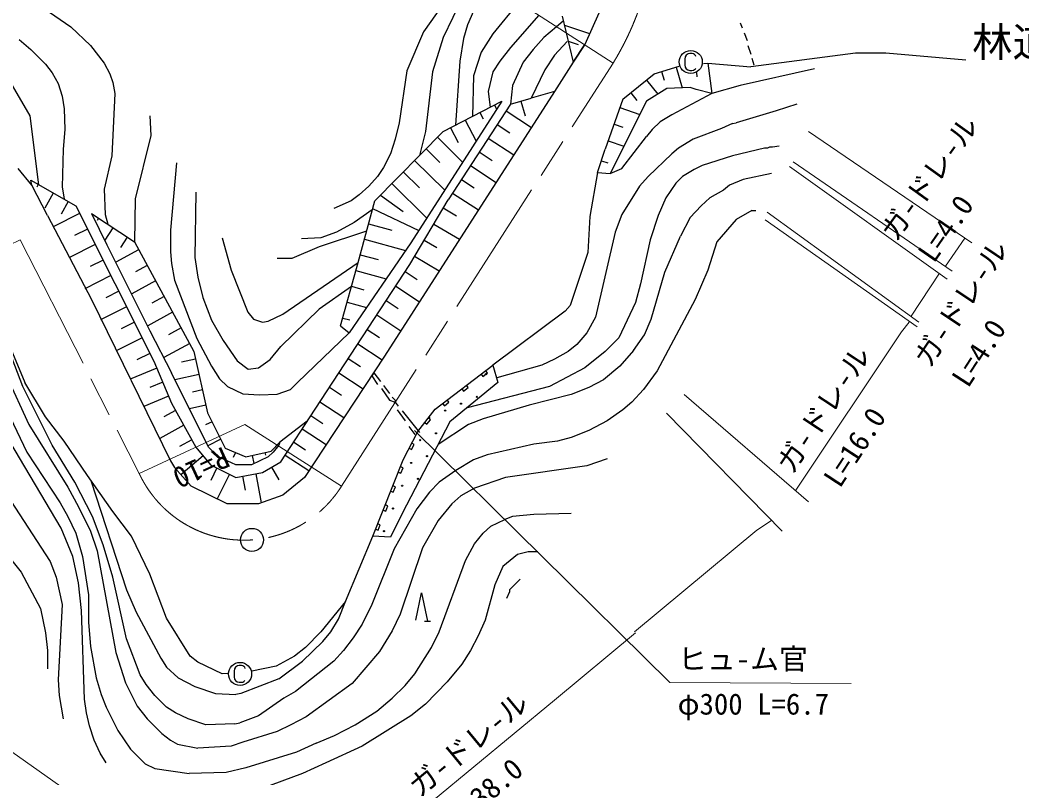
# Model space of a CAD drawing. Units: millimetres, scale not verified. Extents: x 40000 to 680000, y 20000 to 380000.
# Drawn here: x 215579 to 302396, y 245257 to 310916 of the extents above; entities that cross this region are included whole.
import ezdxf
from ezdxf.enums import TextEntityAlignment as Align

# ---------------------------------------------------------------- set-up
doc = ezdxf.new("R2010")
doc.units = ezdxf.units.MM
doc.header["$LTSCALE"] = 1000
doc.linetypes.add('CHAIN', pattern=[18.5, 12, -1.5, 3.5, -1.5])
for name, color, linetype, lineweight in [('M-BGD', 7, 'Continuous', 25), ('M-BMK', 2, 'CHAIN', 13), ('M-BMK-SRVR', 3, 'Continuous', 25), ('M-STR-HTXT', 7, 'Continuous', 13)]:
    doc.layers.add(name, color=color, linetype=linetype, lineweight=lineweight)
doc.layers.add('M-BGD-HTXT', color=7, linetype='Continuous')
doc.styles.add('ＭＳ ゴシック', font='')
doc.styles.get('ＭＳ ゴシック').set_extended_font_data('MS Gothic')

# ---------------------------------------------------------------- blocks, each defined once
blk = doc.blocks.new('BUHIN42')
at = {"layer": 'M-BGD'}
blk.add_lwpolyline([(123, 218), (-95, 341), (-341, -95), (-123, -218)], dxfattribs=at)
blk = doc.blocks.new('BUHIN45')
at = {"layer": 'M-BGD'}
blk.add_lwpolyline([(217, 123), (94, 341), (-341, 94), (-217, -123)], dxfattribs=at)
blk = doc.blocks.new('BUHIN49')
at = {"color": 7, "linetype": 'Continuous', "lineweight": 25}
blk.add_lwpolyline([(55, -645), (152, -680), (251, -675), (355, -642), (455, -577), (586, -433), (669, -298), (695, -106), (656, 59), (535, 223), (173, 553), (-9, 665), (-152, 694), (-328, 657), (-478, 551), (-607, 411), (-693, 294), (-710, 208), (-710, 112), (-678, 43)], dxfattribs=at)
blk.add_circle((0, 0), 1000, dxfattribs=at)

msp = doc.modelspace()

# ---------------------------------------------------------------- linework, layer by layer
at = {"layer": 'M-BGD'}
for p, q in [((267987, 316589), (264516, 308800)), ((254949, 314980), (252239, 309392)), ((253001, 313372), (250546, 309900)), ((254864, 311678), (254356, 310493)), ((258759, 312440), (256557, 309731)), ((218119, 311594), (219981, 310324)), ((260537, 311340), (258081, 308546)), ((262653, 310832), (262061, 310324)), ((262569, 311255), (263500, 307276)), ((219981, 310324), (221675, 308715)), ((254356, 310493), (254017, 309308)), ((262061, 310324), (260960, 309392)), ((262754, 310463), (264937, 309745)), ((277978, 310662), (278147, 310239)), ((215494, 309223), (216510, 308376)), ((250546, 309900), (249107, 306514)), ((252239, 309392), (251308, 306429)), ((254017, 309308), (253679, 307360)), ((256557, 309731), (255541, 308122)), ((260960, 309392), (260029, 308376)), ((263075, 309092), (263933, 308810)), ((278317, 309816), (278571, 309138)), ((216510, 308376), (217780, 307106)), ((221675, 308715), (222860, 307191)), ((258081, 308546), (257150, 307360)), ((260029, 308376), (259182, 307276)), ((262992, 309054), (261891, 307868)), ((263500, 307276), (264516, 308800)), ((264516, 308800), (263500, 307276)), ((278655, 308715), (278909, 307953)), ((253679, 307360), (253309, 301816)), ((255541, 308122), (254864, 306090)), ((257150, 307360), (256557, 306429)), ((261891, 307868), (261045, 306598)), ((287969, 308038), (278909, 306852)), ((278994, 307614), (279163, 307022)), ((290593, 308038), (287969, 308038)), ((297547, 307445), (290593, 308038)), ((217780, 307106), (218373, 306344)), ((222860, 307191), (223368, 306260)), ((249107, 306514), (248429, 302026)), ((259182, 307276), (258251, 305244)), ((261045, 306598), (259859, 304143)), ((263500, 307276), (261891, 304736)), ((270527, 306260), (272685, 306907)), ((272432, 306831), (272967, 305045)), ((274789, 307159), (275184, 307191)), ((275184, 307191), (275523, 304566)), ((275184, 307191), (278909, 306852)), ((284413, 306683), (277978, 305244)), ((218373, 306344), (218881, 305413)), ((223368, 306260), (223622, 305498)), ((251308, 306429), (250715, 301264)), ((254864, 306090), (254773, 302573)), ((256557, 306429), (256134, 304736)), ((267818, 304058), (270527, 306260)), ((269849, 305709), (270834, 304498)), ((271162, 306450), (271383, 305713)), ((274184, 306374), (274214, 305988)), ((214901, 305244), (216425, 302619)), ((218881, 305413), (219219, 304312)), ((223622, 305498), (223791, 304566)), ((261891, 304736), (247159, 281791)), ((256134, 304736), (256303, 303381)), ((258251, 305244), (258081, 303635)), ((261891, 304736), (259859, 304143)), ((271628, 304990), (269850, 303889)), ((271628, 304990), (269850, 303889)), ((273660, 305074), (271628, 304990)), ((274168, 304905), (273660, 305074)), ((275523, 304566), (274168, 304905)), ((277978, 305244), (275523, 304566)), ((219219, 304312), (219389, 303212)), ((223791, 304566), (223537, 299148)), ((257319, 303889), (249445, 291612)), ((252239, 301264), (257319, 303889)), ((258081, 303635), (259859, 304143)), ((258970, 303889), (259336, 302607)), ((267818, 304058), (266294, 299740)), ((269850, 303889), (266717, 297624)), ((268495, 304608), (269026, 303955)), ((275523, 304566), (272051, 302704)), ((219389, 303212), (219473, 301434)), ((258081, 303635), (252663, 295338)), ((256684, 303560), (256873, 303194)), ((257694, 303042), (259885, 301611)), ((267564, 303338), (269273, 302735)), ((281111, 303042), (277639, 302026)), ((282889, 303635), (281111, 303042)), ((216425, 302619), (217193, 296645)), ((226839, 302619), (226924, 300926)), ((254144, 302248), (255091, 300415)), ((255414, 302904), (255698, 302354)), ((272051, 302704), (271035, 302111)), ((219473, 301434), (219304, 299740)), ((246313, 295253), (252239, 301264)), ((248429, 302026), (248091, 300587)), ((250715, 301264), (250197, 299192)), ((252874, 301592), (253537, 300309)), ((256920, 301857), (258020, 301138)), ((267056, 301899), (267820, 301629)), ((270358, 301434), (269850, 300841)), ((271035, 302111), (270358, 301434)), ((276369, 301518), (273914, 300587)), ((277301, 301942), (276369, 301518)), ((277301, 301942), (277639, 302026)), ((226924, 300926), (225569, 295422)), ((248091, 300587), (247667, 299317)), ((251745, 300763), (253931, 298607)), ((256146, 300671), (258355, 299229)), ((266548, 300459), (267897, 299983)), ((267733, 298047), (269850, 300841)), ((273914, 300587), (272644, 299825)), ((219304, 299740), (219219, 296438)), ((250757, 299761), (251956, 298579)), ((265617, 297708), (266294, 299740)), ((272644, 299825), (272051, 299317)), ((280095, 299825), (277301, 299148)), ((280349, 299825), (280095, 299825)), ((280518, 299910), (280349, 299825)), ((280772, 299910), (280518, 299910)), ((281365, 299994), (280772, 299910)), ((223537, 299148), (222860, 296269)), ((247667, 299317), (247075, 298132)), ((249769, 298759), (252379, 296186)), ((255372, 299486), (256481, 298762)), ((265955, 298724), (266517, 298536)), ((272051, 299317), (270019, 297370)), ((277301, 299148), (274676, 298301)), ((216595, 296608), (215409, 298047)), ((229125, 298555), (228617, 292713)), ((247075, 298132), (246567, 297370)), ((254598, 298301), (256825, 296846)), ((266717, 297624), (267733, 298047)), ((273999, 297962), (272983, 297370)), ((274676, 298301), (273999, 297962)), ((216510, 297031), (220405, 294830)), ((216595, 296608), (216510, 297031)), ((246567, 297370), (245805, 296523)), ((248782, 297757), (250192, 296367)), ((253824, 297115), (254942, 296385)), ((265617, 297708), (264939, 293898)), ((265617, 297708), (266717, 297624)), ((270019, 297370), (269257, 296523)), ((272983, 297370), (272390, 296777)), ((278232, 297116), (277047, 296608)), ((280687, 297624), (278232, 297116)), ((217949, 293983), (216595, 296608)), ((217159, 296664), (217035, 296445)), ((219219, 296438), (219389, 295422)), ((222860, 296269), (222945, 294068)), ((245805, 296523), (244958, 295761)), ((247794, 296755), (250826, 293766)), ((269257, 296523), (267733, 294068)), ((272390, 296777), (271543, 295507)), ((276539, 296184), (275353, 295507)), ((277047, 296608), (276539, 296184)), ((218457, 295930), (217716, 294618)), ((219755, 295196), (219138, 294103)), ((225569, 295422), (225485, 291697)), ((230819, 296015), (230734, 290342)), ((244281, 295253), (242757, 294576)), ((244958, 295761), (244281, 295253)), ((244873, 289919), (246313, 295253)), ((246806, 295753), (248769, 294344)), ((249361, 289750), (252663, 295338)), ((253050, 295930), (255295, 294464)), ((271543, 295507), (270866, 293983)), ((275353, 295507), (274591, 294830)), ((220405, 294830), (227178, 281368)), ((246099, 294461), (244535, 293390)), ((246133, 294586), (250129, 292678)), ((252250, 294639), (253395, 293963)), ((274591, 294830), (273660, 293814)), ((278994, 294406), (277639, 293644)), ((278994, 294406), (279333, 294406)), ((217949, 293983), (221759, 286702)), ((220743, 294156), (218509, 293032)), ((221759, 294152), (225485, 291697)), ((221759, 294152), (223114, 291443)), ((222380, 293742), (222262, 293564)), ((222945, 294068), (223199, 293221)), ((264939, 293898), (264770, 290766)), ((267733, 294068), (267141, 292544)), ((270866, 293983), (270189, 291866)), ((273660, 293814), (272813, 292205)), ((277639, 293644), (275946, 291697)), ((221421, 292810), (220302, 292247)), ((223622, 292924), (222915, 291852)), ((228617, 292713), (228617, 290850)), ((245601, 292617), (241487, 291274)), ((244535, 293390), (243011, 292544)), ((245773, 293252), (247786, 292709)), ((251424, 293242), (253662, 291920)), ((224864, 292106), (224275, 291213)), ((233105, 292036), (233867, 289242)), ((241656, 292036), (239963, 291951)), ((243011, 292544), (241656, 292036)), ((245413, 291919), (248993, 290952)), ((250599, 291845), (251692, 291199)), ((267141, 292544), (265447, 285178)), ((270189, 291866), (269342, 288056)), ((271459, 289072), (272813, 292205)), ((222098, 291464), (219857, 290336)), ((223114, 291443), (224384, 288903)), ((225853, 291019), (223876, 289942)), ((225485, 291697), (230649, 282214)), ((228617, 290850), (228702, 289834)), ((241487, 291274), (239116, 290258)), ((249445, 291612), (244111, 283823)), ((249445, 291612), (244111, 283823)), ((275946, 291697), (275184, 289242)), ((222775, 290118), (221653, 289553)), ((230734, 290342), (230988, 288649)), ((239116, 290258), (237846, 290258)), ((245053, 290585), (246609, 290165)), ((249773, 290448), (251908, 289187)), ((264770, 290766), (263246, 286194)), ((226591, 289664), (225581, 289114)), ((228702, 289834), (228956, 288395)), ((233867, 289242), (235306, 285601)), ((238354, 285432), (244873, 289919)), ((241148, 277219), (249361, 289750)), ((243349, 284416), (244873, 289919)), ((244682, 289231), (247315, 288502)), ((248950, 289123), (249976, 288450)), ((275184, 289242), (274083, 286702)), ((223452, 288772), (221205, 287641)), ((224384, 288903), (226839, 283992)), ((227329, 288310), (225264, 287185)), ((228956, 288395), (230903, 283315)), ((230988, 288649), (231411, 286871)), ((270273, 285008), (271459, 289072)), ((224130, 287425), (223004, 286859)), ((244297, 287838), (241487, 285855)), ((244301, 287855), (245382, 287556)), ((248129, 287870), (250193, 286517)), ((269342, 288056), (268919, 286448)), ((221759, 286702), (228617, 272732)), ((228067, 286955), (227012, 286381)), ((231411, 286871), (232173, 284924)), ((247307, 286617), (248346, 285936)), ((274083, 286702), (270781, 280521)), ((224807, 286079), (222552, 284945)), ((241487, 285855), (238185, 282638)), ((243920, 286479), (245610, 286011)), ((262823, 285686), (256557, 281029)), ((263246, 286194), (262823, 285686)), ((268919, 286448), (267479, 283400)), ((228804, 285600), (226651, 284428)), ((232173, 284924), (233189, 283146)), ((235306, 285601), (235814, 285008)), ((235814, 285008), (236576, 284754)), ((236576, 284754), (237084, 284839)), ((237084, 284839), (238354, 285432)), ((243539, 285103), (244148, 284935)), ((246486, 285364), (248574, 283995)), ((265447, 285178), (264685, 283823)), ((269681, 283654), (270273, 285008)), ((215833, 279166), (213885, 284246)), ((214055, 284162), (216002, 279505)), ((225484, 284733), (224355, 284165)), ((226839, 283992), (228702, 280352)), ((229542, 284246), (228443, 283647)), ((243349, 284416), (244111, 283823)), ((245665, 284111), (246715, 283422)), ((226162, 283387), (223900, 282249)), ((230903, 283315), (232173, 280944)), ((233189, 283146), (234395, 281385)), ((244111, 283823), (239624, 279505)), ((264685, 283823), (263839, 282807)), ((267479, 283400), (266294, 282214)), ((268749, 282299), (269681, 283654)), ((230280, 282891), (228038, 281670)), ((230649, 282214), (231835, 276880)), ((237263, 281515), (238185, 282638)), ((244843, 282857), (246951, 281476)), ((245297, 282553), (245212, 282638)), ((263077, 282214), (261891, 281537)), ((263839, 282807), (263077, 282214)), ((266294, 282214), (264516, 280775)), ((268749, 282299), (267564, 280944)), ((226839, 282041), (225707, 281471)), ((227178, 281368), (228702, 277727)), ((230797, 281547), (229584, 281277)), ((234395, 281385), (235351, 280672)), ((236242, 280786), (237263, 281515)), ((247159, 281791), (240217, 271292)), ((244022, 281604), (245073, 280915)), ((261891, 281537), (260791, 281029)), ((227432, 280761), (225127, 279796)), ((232173, 280944), (232851, 279844)), ((235351, 280672), (236242, 280786)), ((251562, 277219), (256557, 281029)), ((256557, 281029), (256981, 279505)), ((260791, 281029), (256896, 279928)), ((264516, 280775), (261468, 279166)), ((267564, 280944), (266125, 279759)), ((270781, 280521), (269596, 278912)), ((214393, 280098), (216341, 275864)), ((231919, 273917), (228702, 280352)), ((231093, 280213), (229003, 279749)), ((232851, 279844), (233552, 279165)), ((243201, 280351), (245298, 278977)), ((246228, 280352), (246059, 280098)), ((246059, 280098), (246567, 279336)), ((246228, 280352), (246821, 279590)), ((266125, 279759), (264855, 279082)), ((218373, 274086), (215833, 279166)), ((217780, 276542), (216002, 279505)), ((227940, 279547), (226828, 279082)), ((231390, 278880), (230511, 278684)), ((233552, 279165), (234881, 278534)), ((237846, 278501), (239029, 278922)), ((239029, 278922), (239624, 279505)), ((242380, 279098), (243426, 278413)), ((246905, 278997), (247583, 277981)), ((247075, 279251), (247583, 278574)), ((256981, 279505), (252832, 276118)), ((261468, 279166), (254311, 277325)), ((264855, 279082), (263331, 278489)), ((269596, 278912), (268580, 277812)), ((228448, 278333), (226306, 277437)), ((234881, 278534), (236323, 278453)), ((236323, 278453), (237846, 278501)), ((241558, 277845), (243645, 276477)), ((247583, 277981), (248091, 277812)), ((247837, 278235), (248091, 277981)), ((248091, 277981), (248091, 277812)), ((263331, 278489), (259690, 277558)), ((214139, 277727), (216171, 273494)), ((229054, 277092), (228047, 276532)), ((228702, 277727), (230819, 273917)), ((228702, 277727), (230819, 273917)), ((231686, 277546), (230262, 277230)), ((238185, 272647), (241148, 277219)), ((248091, 277812), (248345, 277473)), ((248260, 277134), (248937, 276203)), ((248683, 277050), (250207, 275187)), ((250038, 275272), (251562, 277219)), ((259690, 277558), (255711, 276372)), ((267818, 277134), (266463, 276203)), ((268580, 277812), (267818, 277134)), ((219389, 274425), (217780, 276542)), ((232216, 276118), (231657, 275838)), ((231835, 276880), (233359, 273832)), ((240458, 276155), (238100, 274340)), ((240777, 276647), (241820, 275971)), ((252832, 276118), (248683, 268160)), ((255711, 276372), (254441, 275864)), ((266463, 276203), (264855, 275356)), ((216341, 275864), (219727, 270446)), ((229760, 275822), (227689, 274671)), ((240037, 275504), (242112, 274159)), ((248768, 272816), (250038, 275272)), ((249276, 275695), (249784, 275018)), ((254441, 275864), (251799, 274137)), ((264855, 275356), (263331, 274764)), ((219135, 266890), (214224, 275187)), ((221421, 271462), (219389, 274425)), ((230466, 274552), (229403, 273961)), ((232978, 274594), (231860, 274035)), ((239296, 274361), (240328, 273692)), ((262145, 274425), (260113, 274171)), ((263331, 274764), (262145, 274425)), ((216171, 273494), (219050, 269091)), ((220320, 270869), (218373, 274086)), ((230819, 273917), (232089, 272393)), ((232766, 273070), (231919, 273917)), ((233359, 273832), (235137, 273070)), ((235137, 273070), (237338, 273578)), ((237507, 273494), (237084, 273070)), ((237338, 273578), (238100, 274340)), ((238015, 274086), (237507, 273494)), ((237719, 273959), (237761, 273916)), ((238100, 274340), (238015, 274086)), ((260113, 274171), (256049, 273240)), ((228617, 272732), (228956, 272139)), ((231454, 273155), (229502, 271528)), ((234290, 272393), (232766, 273070)), ((234290, 272393), (232766, 273070)), ((234248, 273451), (234061, 273014)), ((237084, 273070), (235645, 272393)), ((237084, 273070), (235645, 272393)), ((235687, 273197), (235850, 272489)), ((236576, 271716), (238185, 272647)), ((236787, 273451), (236842, 273216)), ((238555, 273218), (240610, 271886)), ((246143, 266212), (248768, 272816)), ((254864, 272816), (253340, 271885)), ((256049, 273240), (254864, 272816)), ((266463, 272901), (264685, 272308)), ((213039, 271885), (218203, 264011)), ((230395, 270530), (228956, 272139)), ((228956, 272139), (230395, 270530)), ((232089, 272393), (234290, 271292)), ((232639, 272117), (232100, 271040)), ((235645, 272393), (234290, 272393)), ((235221, 272393), (234290, 272393)), ((235645, 272393), (235221, 272393)), ((237380, 272181), (238010, 271092)), ((253340, 271885), (251901, 270869)), ((264685, 272308), (257658, 271292)), ((223622, 268329), (221421, 271462)), ((221722, 271033), (224807, 261556)), ((233739, 271567), (232667, 269424)), ((234290, 271292), (236576, 271716)), ((234861, 271398), (235083, 270202)), ((236004, 271610), (236471, 269090)), ((240217, 271292), (238354, 269768)), ((257658, 271292), (254949, 270361)), ((219727, 270446), (220659, 268752)), ((221844, 267906), (220320, 270869)), ((233528, 269006), (230395, 270530)), ((251054, 270022), (249953, 268583)), ((251901, 270869), (251054, 270022)), ((254949, 270361), (253763, 269684)), ((238354, 269768), (236237, 269006)), ((238354, 269768), (236237, 269006)), ((253763, 269684), (253001, 269006)), ((219050, 269091), (219727, 267906)), ((220659, 268752), (221675, 266636)), ((225231, 266212), (223622, 268329)), ((236237, 269006), (233528, 269006)), ((236237, 269006), (233528, 269006)), ((249953, 268583), (248006, 265112)), ((253001, 269006), (251816, 267567)), ((219727, 267906), (220405, 266466)), ((222775, 265450), (221844, 267906)), ((248683, 268160), (247667, 266128)), ((251816, 267567), (250461, 265196)), ((256388, 267059), (257573, 267652)), ((258251, 267906), (257573, 267652)), ((260113, 268075), (258251, 267906)), ((263331, 268160), (260113, 268075)), ((220151, 264434), (219135, 266890)), ((221675, 266636), (222267, 264942)), ((255711, 266466), (256388, 267059)), ((212954, 266466), (215663, 263080)), ((220405, 266466), (220997, 264434)), ((226839, 262910), (225231, 266212)), ((243773, 260540), (246143, 266212)), ((247667, 266128), (246143, 266212)), ((254949, 265535), (255711, 266466)), ((222267, 264942), (223876, 256137)), ((223622, 262656), (222775, 265450)), ((248006, 265112), (246059, 260286)), ((250461, 265196), (248514, 259439)), ((254187, 264096), (254949, 265535)), ((259605, 264858), (258674, 264604)), ((260452, 264858), (259605, 264858)), ((218203, 264011), (218711, 262656)), ((220659, 262148), (220151, 264434)), ((220997, 264434), (221505, 261132)), ((251901, 257915), (254187, 264096)), ((258674, 264604), (257404, 263588)), ((215663, 263080), (217357, 259947)), ((257404, 263588), (256727, 261979)), ((218711, 262656), (219219, 260286)), ((224807, 257322), (223622, 262656)), ((228279, 259100), (226839, 262910)), ((258928, 262487), (257997, 261556)), ((220913, 259778), (220659, 262148)), ((224807, 261556), (225654, 259608)), ((256727, 261979), (255880, 258931)), ((257997, 261386), (257743, 260794)), ((257997, 261556), (257997, 261386)), ((221505, 261132), (221505, 258762)), ((243773, 260540), (241656, 257915)), ((243180, 259016), (243773, 260540)), ((249869, 258931), (250377, 261302)), ((250377, 261302), (250885, 258846)), ((217357, 259947), (217780, 257830)), ((219219, 260286), (218881, 253766)), ((221167, 252073), (220913, 259778)), ((225654, 259608), (227771, 255629)), ((246059, 260286), (245212, 258592)), ((221505, 258762), (221675, 256645)), ((230311, 255798), (228279, 259100)), ((242503, 257915), (243180, 259016)), ((248514, 259439), (247837, 258000)), ((250631, 258846), (250885, 258846)), ((250885, 258846), (251139, 258846)), ((255880, 258931), (255287, 257576)), ((241656, 257915), (240301, 256560)), ((241825, 257068), (242503, 257915)), ((245212, 258592), (244450, 257407)), ((247837, 258000), (246736, 256222)), ((251223, 256560), (251901, 257915)), ((217780, 257830), (217949, 256306)), ((225993, 254190), (224807, 257322)), ((240047, 255375), (241825, 257068)), ((244450, 257407), (243603, 256306)), ((255287, 257576), (254610, 256306)), ((217949, 256306), (217949, 254698)), ((221675, 256645), (222183, 253936)), ((223876, 256137), (224723, 253512)), ((240301, 256560), (239370, 255798)), ((243603, 256306), (242757, 255375)), ((246736, 256222), (244365, 253428)), ((249784, 254274), (251223, 256560)), ((254610, 256306), (253848, 255121)), ((227771, 255629), (228279, 254867)), ((230988, 255290), (230311, 255798)), ((233105, 254274), (230988, 255290)), ((239370, 255798), (237761, 254952)), ((238015, 253851), (240047, 255375)), ((242757, 255375), (239455, 252750)), ((228279, 254867), (229295, 253936)), ((237761, 254952), (235668, 254520)), ((253848, 255121), (252578, 253597)), ((218881, 253766), (218965, 252412)), ((222183, 253936), (222606, 252496)), ((224723, 253512), (225739, 251480)), ((226501, 253343), (225993, 254190)), ((229295, 253936), (230734, 253174)), ((233544, 254295), (233105, 254274)), ((238015, 253851), (234713, 252581)), ((248937, 253258), (249784, 254274)), ((252578, 253597), (250715, 251650)), ((227263, 252412), (226501, 253343)), ((230734, 253174), (232512, 252581)), ((239455, 252750), (238439, 252158)), ((244365, 253428), (240386, 250549)), ((247837, 252158), (248937, 253258)), ((218965, 252412), (219304, 250380)), ((221336, 250888), (221167, 252073)), ((222606, 252496), (223029, 251396)), ((228279, 251396), (227263, 252412)), ((232512, 252581), (234290, 252496)), ((234713, 252581), (234290, 252496)), ((238439, 252158), (236237, 250634)), ((246482, 251057), (247837, 252158)), ((223029, 251396), (224045, 249364)), ((225739, 251480), (226585, 250380)), ((229041, 250888), (228279, 251396)), ((244619, 249872), (246482, 251057)), ((250715, 251650), (249445, 250634)), ((221590, 249787), (221336, 250888)), ((226585, 250380), (227855, 249110)), ((230141, 250380), (229041, 250888)), ((231665, 249872), (230141, 250380)), ((234205, 249956), (234629, 250041)), ((236237, 250634), (234629, 250041)), ((240386, 250549), (239031, 249872)), ((249445, 250634), (245212, 248009)), ((222013, 248517), (221590, 249787)), ((224045, 249364), (225146, 247755)), ((234205, 249956), (231665, 249872)), ((237846, 249279), (234883, 248348)), ((239031, 249872), (237846, 249279)), ((242841, 248940), (244619, 249872)), ((222521, 247416), (222013, 248517)), ((227855, 249110), (228617, 248517)), ((228617, 248517), (229210, 248178)), ((234883, 248348), (233867, 248009)), ((241233, 248263), (242841, 248940)), ((225146, 247755), (226416, 246485)), ((229210, 248178), (230988, 247840)), ((233867, 248009), (230988, 247840)), ((239539, 247501), (235137, 246146)), ((241233, 248263), (239539, 247501)), ((245212, 248009), (242079, 246570)), ((223029, 246570), (222521, 247416)), ((242079, 246570), (240047, 245638)), ((226416, 246485), (227263, 246062)), ((227263, 246062), (230226, 245638)), ((233443, 245723), (230226, 245638)), ((235137, 246146), (233443, 245723)), ((240047, 245638), (235475, 243945))]:
    msp.add_line(p, q, dxfattribs=at)
for points in [[(274139, 307758), (274099, 307853), (274029, 307923), (273934, 307978), (273819, 308008), (273624, 308008), (273469, 307978), (273309, 307868), (273214, 307728), (273174, 307528), (273174, 307038), (273214, 306828), (273289, 306703), (273434, 306598), (273614, 306558), (273804, 306558), (273949, 306573), (274024, 306618), (274094, 306683), (274124, 306753)], [(250646, 276048), (250842, 275894), (251151, 276288), (250954, 276442)], [(249288, 273821), (249510, 273707), (249740, 274151), (249517, 274266)]]:
    msp.add_lwpolyline(points, dxfattribs=at)
for centre, radius in [((273699, 307283), 1000), ((255950, 280241), 50), ((255167, 278270), 50), ((252412, 277082), 50), ((253789, 277676), 50), ((250251, 274517), 50), ((251628, 275111), 50), ((250845, 273139), 50), ((249467, 272545), 50), ((250061, 271168), 50), ((248684, 270574), 50), ((247900, 268603), 50), ((247117, 266631), 50), ((235677, 265882), 22.5)]:
    msp.add_circle(centre, radius, dxfattribs=at)
for centre, start, end in [((251034, 276488), 187.2519, 96.64444), ((249278, 269197), 136.80856, 168.11969)]:
    msp.add_arc(centre, 50, start, end, dxfattribs=at)
at = {"layer": 'M-BMK'}
for p, q in [((243434, 270530), (266971, 307191)), ((215579, 291866), (225908, 271631)), ((215579, 291866), (225908, 271631))]:
    msp.add_line(p, q, dxfattribs=at)
for centre, radius, start, end in [((245665, 320269), 25000, 328.45581, 24.51709), ((234971, 275857), 10000, 205, 327.81067)]:
    msp.add_arc(centre, radius, start, end, dxfattribs=at)
at = {"layer": 'M-BMK-SRVR'}
msp.add_circle((235677, 265882), 1000, dxfattribs=at)
at = {"layer": 'M-STR-HTXT'}
for p, q in [((266971, 307191), (243857, 322092)), ((298044, 291612), (283894, 301254)), ((295927, 288480), (282241, 298237)), ((282571, 298633), (296351, 289157)), ((293303, 284331), (280133, 293621)), ((280318, 294266), (293472, 284754)), ((197460, 283146), (215579, 291866)), ((297441, 292022), (295758, 289580)), ((292795, 285262), (295250, 288988)), ((291948, 283908), (282804, 270192)), ((292625, 284754), (291948, 283908)), ((283905, 269176), (273139, 278481)), ((271589, 276851), (281619, 266636)), ((225908, 271631), (235052, 275864)), ((235052, 275864), (243434, 270530)), ((249767, 275348), (271876, 253519)), ((280687, 267567), (279417, 266720)), ((279417, 266720), (268834, 257915)), ((197714, 259608), (227855, 238357)), ((268903, 257831), (261891, 251988)), ((271876, 253519), (287594, 253441)), ((261891, 251988), (245466, 238442))]:
    msp.add_line(p, q, dxfattribs=at)

# ---------------------------------------------------------------- block references
at = {"rotation": 187.74049}
for name, p in [('BUHIN45', (255724, 280394)), ('BUHIN45', (254059, 279124)), ('BUHIN45', (252394, 277854)), ('BUHIN42', (248440, 271990)), ('BUHIN42', (247783, 270339)), ('BUHIN42', (247127, 268688)), ('BUHIN42', (246471, 267037))]:
    msp.add_blockref(name, p, dxfattribs=at)
at = {"layer": 'M-BGD', "rotation": 132.35477}
msp.add_blockref('BUHIN49', (234645, 254271), dxfattribs=at)

# ---------------------------------------------------------------- texts
at = {"layer": 'M-BGD-HTXT', "style": 'ＭＳ ゴシック'}
msp.add_text('林道岩角線', height=2566, dxfattribs=at).set_placement((298081, 306952), align=Align.BOTTOM_LEFT)
at = {"layer": 'M-STR-HTXT', "style": 'ＭＳ ゴシック'}
for s, rotation, p in [('ガ-ドレ-ル', 54.3, (291916, 291301)), ('L=4.0', 55.3, (295213, 289467)), ('ガ-ドレ-ル', 56.3, (294849, 280379)), ('L=4.0', 57.1, (298189, 278661)), ('ガ-ドレ-ル', 56.5, (282961, 271184)), ('L=16.0', 56.8, (287076, 269981)), ('R=10', 204.546, (232934, 274495)), ('ガ-ドレ-ル', 39.6, (250547, 243082)), ('L=38.0', 40.3, (253989, 240464))]:
    msp.add_text(s, height=1833, rotation=rotation, dxfattribs=at).set_placement(p, align=Align.BOTTOM_LEFT)
for s, p in [('ヒュ-ム官', (272597, 254101)), ('φ300 L=6.7', (272560, 250195))]:
    msp.add_text(s, height=1833, dxfattribs=at).set_placement(p, align=Align.BOTTOM_LEFT)

doc.saveas('drawing.dxf')
